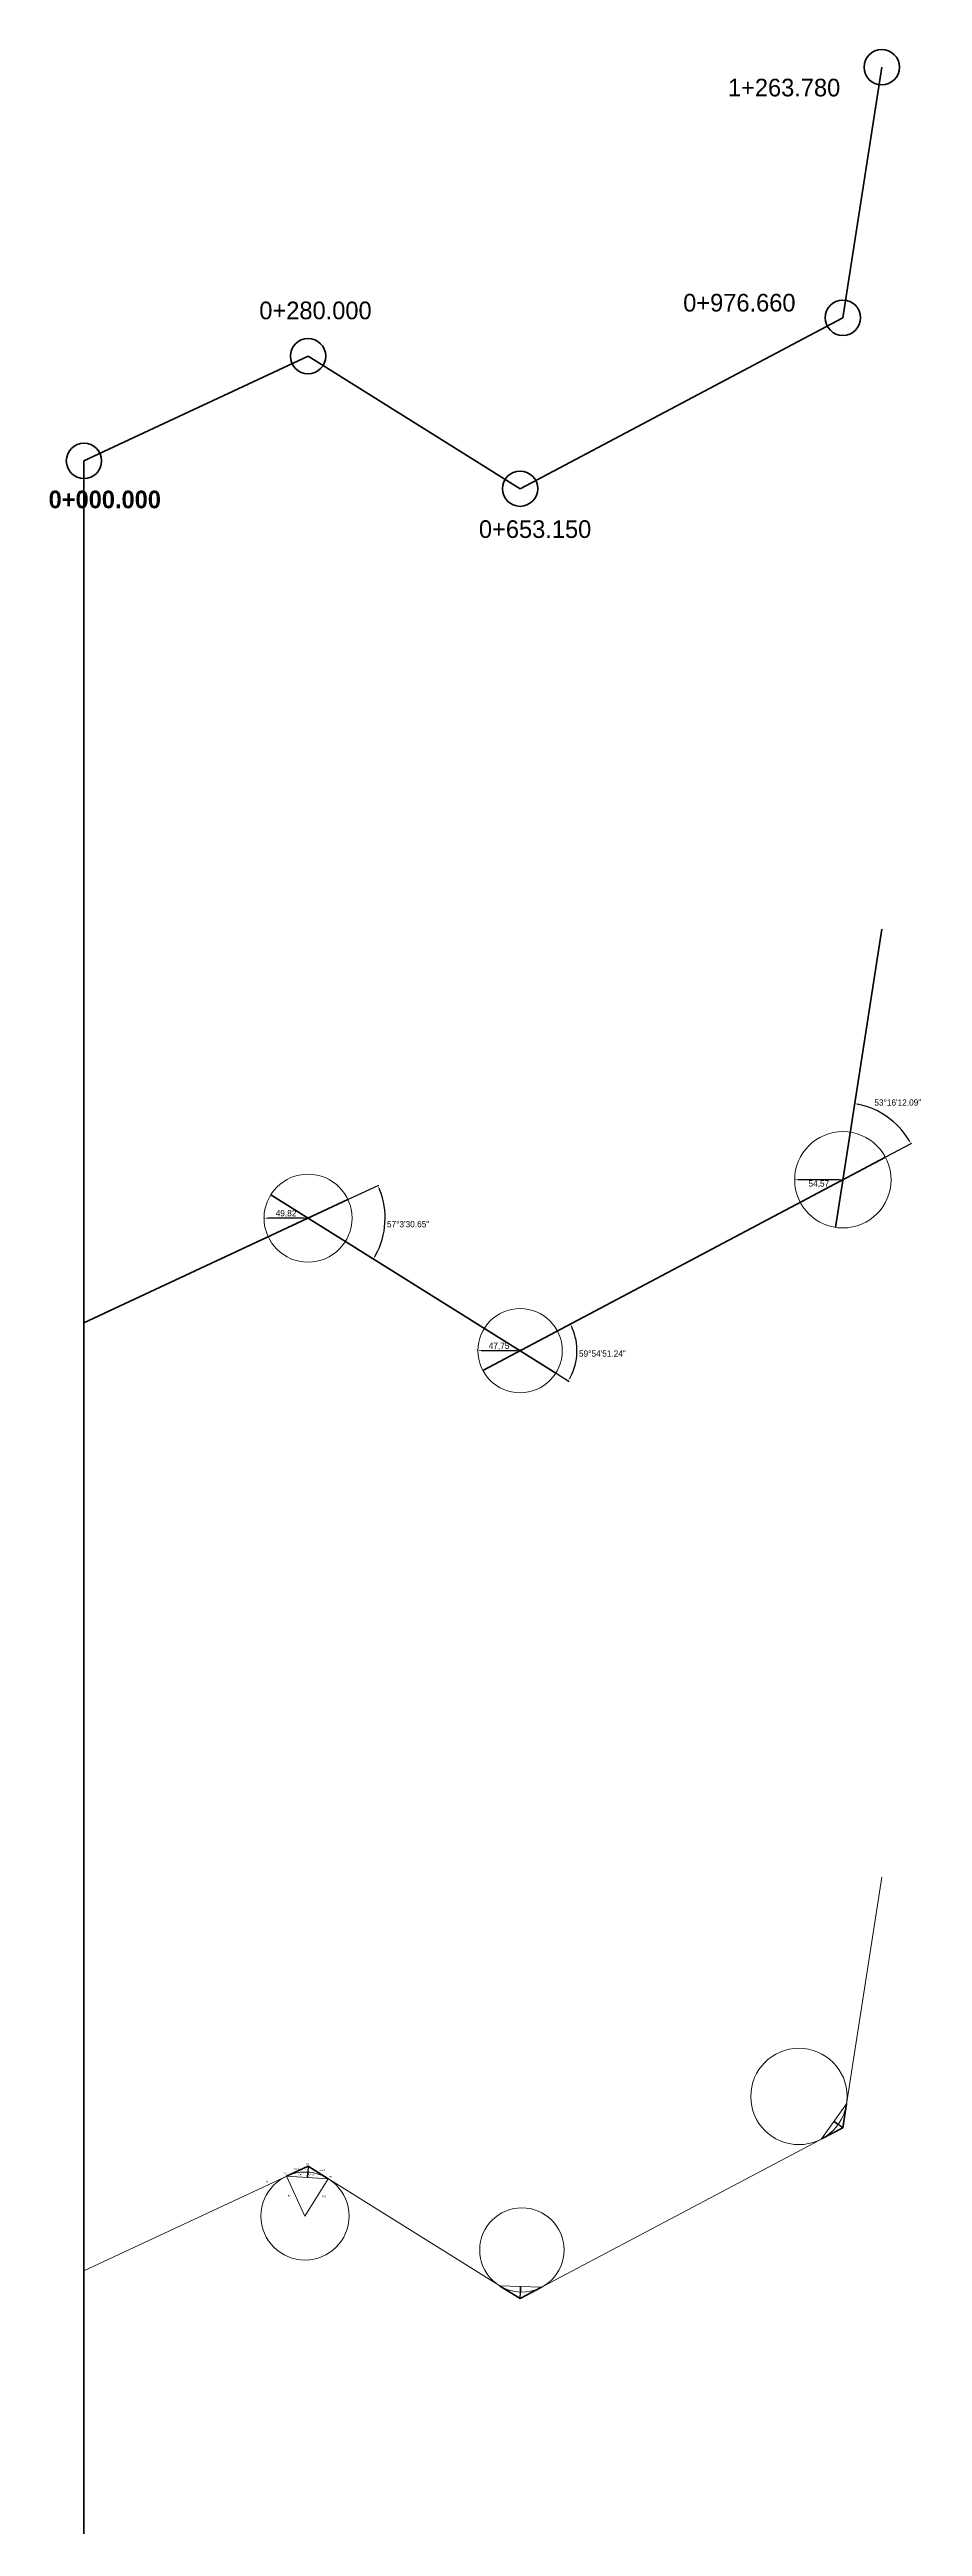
# Model space of a CAD drawing. Header units: metres. Extents: x 8490 to 19635, y 3785 to 12736.
# Drawn here: x 10205 to 11193, y 6590 to 9395 of the extents above; entities that cross this region are included whole.
import ezdxf

# ---------------------------------------------------------------- set-up
doc = ezdxf.new("R2010")
doc.units = ezdxf.units.M
for name, color, linetype, lineweight in [('Layer1', 1, 'Continuous', 9), ('Layer2', 2, 'Continuous', 20), ('Layer3', 3, 'Continuous', 30), ('Layer4', 4, 'Continuous', 40), ('Layer5', 5, 'Continuous', 50)]:
    doc.layers.add(name, color=color, linetype=linetype, lineweight=lineweight)
doc.layers.add('Layer10', color=10, linetype='Continuous', lineweight=100, plot=False)
doc.styles.get("Standard").update_dxf_attribs({"font": 'utsaahb.ttf'})
doc.dimstyles.new('ISO-25', dxfattribs={"dimtxt": 7, "dimasz": 5, "dimexe": 1.25, "dimexo": 0.625, "dimtad": 2, "dimtih": 1, "dimtoh": 1, "dimtxsty": 'Standard', "dimcen": 2.5, "dimaunit": 1, "dimadec": 6, "dimazin": 0, "dimtfac": 1, "dimtmove": 0, "dimatfit": 3, "dimfxl": 1, "dimarcsym": 0})

# ---------------------------------------------------------------- blocks, each defined once
blk = doc.blocks.new('*D12')
at = {"layer": 'Defpoints', "color": 0}
for p in [(10455.3, 8097.9), (10542.6, 8092.6), (10582.5, 8051.9), (10243.9, 7952.9), (10778.1, 7896.1)]:
    blk.add_point(p, dxfattribs=at)
at = {"layer": 'Layer2', "color": 0, "lineweight": -2}
blk.add_line((10543.2, 8092.9), (10577.7, 8109), dxfattribs=at)
blk.add_arc((10497.5, 8071.5), 87.3, 331.2791, 21.7714, dxfattribs=at)
at = {"layer": 'Layer2', "color": 0}
for points in [[(10577.8, 8103.5), (10579.3, 8104.2), (10576.6, 8108.4)], [(10574.8, 8029.1), (10573.3, 8030), (10571.5, 8025.2)]]:
    blk.add_solid(points, dxfattribs=at)
at = {"layer": 'Layer2', "color": 0, "insert": (10610.8, 8064.6), "char_height": 7, "attachment_point": 5}
blk.add_mtext('57°3\'30.65"', dxfattribs=at)
blk = doc.blocks.new('*D13')
at = {"layer": 'Defpoints', "color": 0}
for p in [(11151.3, 8140.5), (10455.3, 8097.9), (10695.4, 7899.1), (10778.1, 7896.1), (10800.6, 7908)]:
    blk.add_point(p, dxfattribs=at)
at = {"layer": 'Layer2', "color": 0, "lineweight": -2}
blk.add_line((10778.6, 7895.8), (10793.3, 7886.6), dxfattribs=at)
blk.add_arc((10737.6, 7921.4), 64.4, 332.4466, 23.4596, dxfattribs=at)
at = {"layer": 'Layer2', "color": 0}
for points in [[(10795.9, 7946.7), (10797.4, 7947.4), (10794.5, 7951.6)], [(10795.4, 7891.2), (10794, 7892.1), (10792.2, 7887.3)]]:
    blk.add_solid(points, dxfattribs=at)
at = {"layer": 'Layer2', "color": 0, "insert": (10830.8, 7918.1), "char_height": 7, "attachment_point": 5}
blk.add_mtext('59°54\'51.24"', dxfattribs=at)
blk = doc.blocks.new('*D14')
at = {"layer": 'Defpoints', "color": 0}
for p in [(11147.1, 8398.7), (11164, 8177.3), (11151.3, 8140.5), (11094.7, 8061.1), (10695.4, 7899.1)]:
    blk.add_point(p, dxfattribs=at)
at = {"layer": 'Layer2', "color": 0, "lineweight": -2}
blk.add_line((11151.8, 8140.8), (11181.2, 8156.4), dxfattribs=at)
blk.add_arc((11103, 8115), 87.2, 31.1969, 77.8935, dxfattribs=at)
at = {"layer": 'Layer2', "color": 0}
for points in [[(11121.2, 8199.4), (11121.5, 8201), (11116.4, 8201.1)], [(11178.3, 8160.6), (11176.9, 8159.7), (11180.1, 8155.8)]]:
    blk.add_solid(points, dxfattribs=at)
at = {"layer": 'Layer2', "color": 0, "insert": (11165.2, 8202.4), "char_height": 7, "attachment_point": 5}
blk.add_mtext('53°16\'12.09"', dxfattribs=at)
blk = doc.blocks.new('*D15')
at = {"layer": 'Defpoints', "color": 0}
for p in [(10689.9, 7921.4), (10689.9, 7921.4), (10737.6, 7921.4)]:
    blk.add_point(p, dxfattribs=at)
at = {"layer": 'Layer2', "color": 0, "lineweight": -2}
for p, q in [((10689.9, 7922.1), (10689.9, 7922.7)), ((10732.6, 7921.4), (10694.9, 7921.4)), ((10737.6, 7922.1), (10737.6, 7922.7))]:
    blk.add_line(p, q, dxfattribs=at)
at = {"layer": 'Layer2', "color": 0}
for points in [[(10694.9, 7922.3), (10694.9, 7920.6), (10689.9, 7921.4)], [(10732.6, 7922.3), (10732.6, 7920.6), (10737.6, 7921.4)]]:
    blk.add_solid(points, dxfattribs=at)
at = {"layer": 'Layer2', "color": 0, "insert": (10713.8, 7926.3), "char_height": 7, "attachment_point": 5}
blk.add_mtext('47,75', dxfattribs=at)
blk = doc.blocks.new('*D16')
at = {"layer": 'Defpoints', "color": 0}
for p in [(10447.7, 8071.5), (10447.7, 8071.5), (10497.5, 8071.5)]:
    blk.add_point(p, dxfattribs=at)
at = {"layer": 'Layer2', "color": 0, "lineweight": -2}
for p, q in [((10447.7, 8072.1), (10447.7, 8072.7)), ((10492.5, 8071.5), (10452.7, 8071.5)), ((10497.5, 8072.1), (10497.5, 8072.7))]:
    blk.add_line(p, q, dxfattribs=at)
at = {"layer": 'Layer2', "color": 0}
for points in [[(10452.7, 8072.3), (10452.7, 8070.7), (10447.7, 8071.5)], [(10492.5, 8072.3), (10492.5, 8070.7), (10497.5, 8071.5)]]:
    blk.add_solid(points, dxfattribs=at)
at = {"layer": 'Layer2', "color": 0, "insert": (10472.6, 8076.4), "char_height": 7, "attachment_point": 5}
blk.add_mtext('49,82', dxfattribs=at)
blk = doc.blocks.new('*D17')
at = {"layer": 'Defpoints', "color": 0}
for p in [(11048.5, 8115), (11048.5, 8115), (11103, 8115)]:
    blk.add_point(p, dxfattribs=at)
at = {"layer": 'Layer2', "color": 0, "lineweight": -2}
for p, q in [((11048.5, 8115.6), (11048.5, 8116.2)), ((11098, 8115), (11053.5, 8115)), ((11103, 8115.6), (11103, 8116.2))]:
    blk.add_line(p, q, dxfattribs=at)
at = {"layer": 'Layer2', "color": 0}
for points in [[(11053.5, 8115.8), (11053.5, 8114.2), (11048.5, 8115)], [(11098, 8115.8), (11098, 8114.2), (11103, 8115)]]:
    blk.add_solid(points, dxfattribs=at)
at = {"layer": 'Layer2', "color": 0, "insert": (11075.8, 8110.1), "char_height": 7, "attachment_point": 5}
blk.add_mtext('54,57', dxfattribs=at)

msp = doc.modelspace()

# ---------------------------------------------------------------- linework, layer by layer
at = {"layer": 'Layer1'}
for p, q in [((11103.036, 7041.526), (11147.059, 7325.251)), ((10737.624, 6847.967), (11103.036, 7041.526)), ((10243.857, 6879.456), (10497.51, 6998.03)), ((10497.51, 6998.03), (10737.624, 6847.967))]:
    msp.add_line(p, q, dxfattribs=at)
for centre, radius in [((11103.036, 8114.986), 54.567), ((10497.51, 8071.491), 49.822), ((10737.624, 7921.428), 47.746), ((11053.31, 7076.935), 54.567), ((10494.073, 6941.43), 49.822), ((10739.593, 6903.041), 47.746)]:
    msp.add_circle(centre, radius, dxfattribs=at)
at = {"layer": 'Layer10'}
msp.add_line((10243.857, 8929.051), (10243.857, 3785.029), dxfattribs=at)
for centre in [(11147.059, 9374.845), (11103.036, 9091.12), (10497.51, 9047.625), (10243.857, 8929.051), (10737.624, 8897.562)]:
    msp.add_circle(centre, 20, dxfattribs=at)
at = {"layer": 'Layer2'}
for p, q in [((11078.852, 7028.715), (11107.232, 7068.569)), ((10472.975, 6986.561), (10520.478, 6983.677)), ((10472.975, 6986.561), (10494.073, 6941.43)), ((10494.073, 6941.43), (10520.478, 6983.677)), ((10714.288, 6862.551), (10761.942, 6860.848))]:
    msp.add_line(p, q, dxfattribs=at)
at = {"layer": 'Layer3'}
for p, q in [((11103.036, 7041.526), (11097.759, 7045.283)), ((10497.51, 6998.03), (10497.093, 6991.16)), ((10737.624, 6847.967), (10737.887, 6855.325))]:
    msp.add_line(p, q, dxfattribs=at)
at = {"layer": 'Layer4'}
for p, q in [((11103.036, 9091.12), (11147.059, 9374.845)), ((10737.624, 8897.562), (11103.036, 9091.12)), ((10243.857, 8929.051), (10497.51, 9047.625)), ((10497.51, 9047.625), (10737.624, 8897.562)), ((11094.669, 8061.064), (11147.059, 8398.711)), ((10695.432, 7899.078), (11151.256, 8140.528)), ((10243.857, 7952.917), (10542.644, 8092.59)), ((10455.26, 8097.896), (10778.113, 7896.123)), ((11103.036, 7041.526), (11107.232, 7068.569)), ((11103.036, 7041.526), (11078.852, 7028.715)), ((10497.51, 6998.03), (10472.975, 6986.561)), ((10497.51, 6998.03), (10520.478, 6983.677)), ((10737.624, 6847.967), (10714.288, 6862.551)), ((10737.624, 6847.967), (10761.942, 6860.848))]:
    msp.add_line(p, q, dxfattribs=at)
at = {"layer": 'Layer5'}
for p, q in [((11097.759, 7045.283), (11093.042, 7048.642)), ((10497.093, 6991.16), (10496.726, 6985.119)), ((10737.887, 6855.325), (10738.115, 6861.7))]:
    msp.add_line(p, q, dxfattribs=at)

# ---------------------------------------------------------------- texts
at = {"layer": 'Layer3', "attachment_point": 1}
for s, insert, char_height, width in [('1+263.780', (10972.909, 9361.772), 20, 71.10034), ('0+976.660', (10922.261, 9118.18), 20, 71.10034), ('0+280.000', (10442.365, 9109.418), 20, 71.10034), ('{\\fUtsaah|b1|i0|c0|p34;0+000.000}', (10203.801, 8895.348), 20, 71.10034), ('0+653.150', (10691.009, 8861.768), 20, 71.10034), ('PC', (10469.535, 6990.433), 2, 7.76303), ('stg 1', (10480.986, 6996.135), 2, 7.76303), ('Cm 1', (10486.301, 6989.434), 2, 7.76303), ('E1', (10493.727, 6994.806), 2, 7.76303), ('PI', (10495.683, 7001.107), 2, 7.76303), ('Om 1', (10497.973, 6989.601), 2, 7.76303), ('stg 1', (10510.457, 6994.55), 2, 7.76303), ('PT', (10521.797, 6986.905), 2, 7.76303), ('tg', (10450.227, 6981.785), 2, 7.76303), ('R1', (10474.719, 6965.309), 2, 7.76303), ('R1', (10514.023, 6964.748), 2, 7.76303)]:
    msp.add_mtext(s, dxfattribs=dict(at, insert=insert, char_height=char_height, width=width))

# ---------------------------------------------------------------- dimensions: what is measured, and where the dimension line sits
at = {"layer": 'Layer2'}
for base, line1, line2, picture, middle in [((11163.95594, 8177.34123), ((11094.66923, 8061.06445), (11147.05904, 8398.71118)), ((10695.43205, 7899.07823), (11151.25571, 8140.52834)), '*D14', (11165.24937, 8202.35215)), ((10800.594012705, 7908.005423322), ((10695.432050868, 7899.078227659), (11151.255712886, 8140.528339428)), ((10455.260497704, 8097.895670824), (10778.11346981, 7896.123140666)), '*D13', (10830.795857339, 7918.097506541)), ((10582.549523, 8051.882344), ((10455.260498, 8097.895671), (10778.11347, 7896.123141)), ((10243.856544, 7952.916702), (10542.644116, 8092.589672)), '*D12', (10610.774029, 8064.613588))]:
    dim = msp.add_angular_dim_2l(base=base, line1=line1, line2=line2, dimstyle='ISO-25', dxfattribs=at)
    dim.commit()
    dim.dimension.update_dxf_attribs({"geometry": picture, "text_midpoint": middle})
for base, p1, p2, picture, middle in [((11048.469, 8114.986), (11103.036, 8114.986), (11048.469, 8114.986), '*D17', (11075.752, 8110.068)), ((10447.688, 8071.491), (10497.51, 8071.491), (10447.688, 8071.491), '*D16', (10472.599, 8076.409)), ((10689.878, 7921.428), (10737.624, 7921.428), (10689.878, 7921.428), '*D15', (10713.751, 7926.346))]:
    dim = msp.add_linear_dim(base=base, p1=p1, p2=p2, dimstyle='ISO-25', dxfattribs=at)
    dim.commit()
    dim.dimension.update_dxf_attribs({"geometry": picture, "text_midpoint": middle})

doc.saveas('drawing.dxf')
